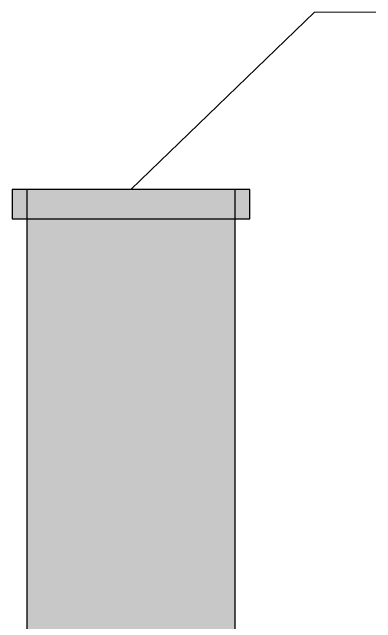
# Model space of a CAD drawing. Header units: millimetres. Extents: x -6059 to 136424, y -4267 to 4144.
# Drawn here: x 66358 to 67406, y 1751 to 3512 of the extents above; entities that cross this region are included whole.
import ezdxf

# ---------------------------------------------------------------- set-up
doc = ezdxf.new("R2010")
doc.units = ezdxf.units.MM
doc.layers.add('LEADERS', color=7, linetype='Continuous')
doc.layers.add('MANHOLES', color=7, linetype='Continuous')

msp = doc.modelspace()

# ---------------------------------------------------------------- linework, layer by layer
at = {"layer": 'LEADERS', "lineweight": 18}
for p, q in [((67229.2, 3511.5), (66700, 3000)), ((67405.6, 3511.5), (67229.2, 3511.5))]:
    msp.add_line(p, q, dxfattribs=at)
at = {"layer": 'MANHOLES', "lineweight": 30}
for points in [[(66357.7, 2915.3), (67042.3, 2915.3), (67042.3, 3000), (66357.7, 3000)], [(66357.7, 2915.3), (67042.3, 2915.3), (67042.3, 3000), (66357.7, 3000)], [(66400, 1560), (67000, 1560), (67000, 3000), (66400, 3000)], [(66400, 1560), (67000, 1560), (67000, 3000), (66400, 3000)]]:
    msp.add_lwpolyline(points, close=True, dxfattribs=at)
at = {"layer": 'MANHOLES', "true_color": 0x737373}
msp.add_solid([(66357.7, 2915.3), (67042.3, 2915.3), (66357.7, 3000), (67042.3, 3000)], dxfattribs=at)
msp.add_solid([(66357.7, 2915.3), (67042.3, 2915.3), (66357.7, 3000), (67042.3, 3000)], dxfattribs=at)
at = {"layer": 'MANHOLES', "true_color": 0xb8b8b8}
msp.add_solid([(66400, 1560), (67000, 1560), (66400, 3000), (67000, 3000)], dxfattribs=at)
msp.add_solid([(66400, 1560), (67000, 1560), (66400, 3000), (67000, 3000)], dxfattribs=at)

doc.saveas('drawing.dxf')
